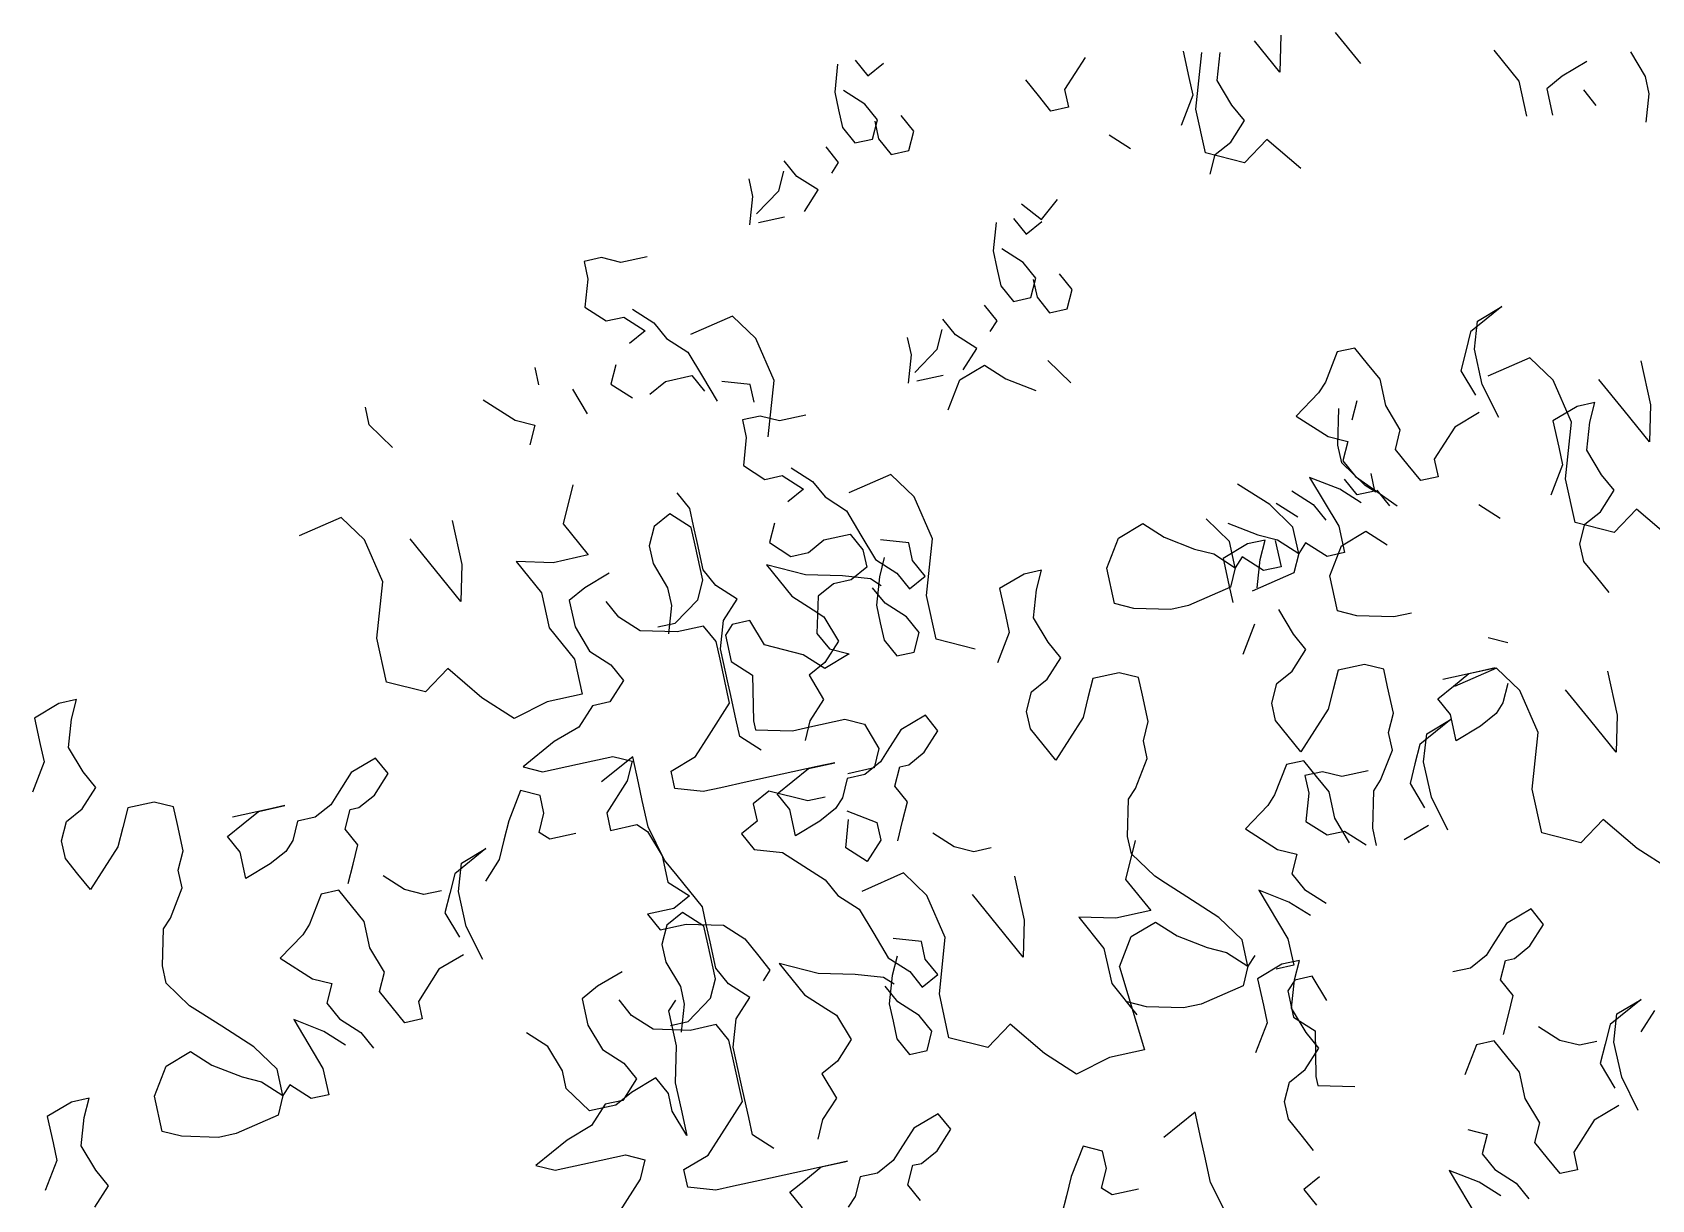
# Model space of a CAD drawing. Header units: inches. Extents: x 6.9 to 49.4, y 11.8 to 36.5.
# Drawn here: x 26.6106 to 26.834, y 13.4385 to 13.5994 of the extents above; entities that cross this region are included whole.
import ezdxf

# ---------------------------------------------------------------- set-up
doc = ezdxf.new("R2010")
doc.units = ezdxf.units.IN
doc.header["$MEASUREMENT"] = 0
doc.layers.add('1', color=1, linetype='Continuous')

msp = doc.modelspace()

# ---------------------------------------------------------------- linework, layer by layer
at = {"layer": '1'}
for p, q in [((26.78265, 13.59396), (26.77916, 13.59827)), ((26.78279, 13.59906), (26.78265, 13.59396)), ((26.79031, 13.59945), (26.7938, 13.59514)), ((26.75581, 13.59598), (26.75297, 13.59156)), ((26.76934, 13.59684), (26.77013, 13.59321)), ((26.77108, 13.58888), (26.77191, 13.59667)), ((26.77403, 13.5928), (26.77444, 13.59669)), ((26.81217, 13.59702), (26.81566, 13.59271)), ((26.83105, 13.59675), (26.83305, 13.59338)), ((26.72166, 13.59508), (26.72125, 13.59119)), ((26.72408, 13.59562), (26.72582, 13.59346)), ((26.72582, 13.59346), (26.72797, 13.5952)), ((26.825, 13.59542), (26.82164, 13.59341)), ((26.74935, 13.59076), (26.74761, 13.59292)), ((26.75297, 13.59156), (26.75351, 13.58914)), ((26.77013, 13.59321), (26.77066, 13.59079)), ((26.77603, 13.58943), (26.77403, 13.5928)), ((26.81566, 13.59271), (26.81672, 13.58788)), ((26.82164, 13.59341), (26.81948, 13.59167)), ((26.81948, 13.59167), (26.82028, 13.58804)), ((26.82633, 13.58937), (26.82459, 13.59152)), ((26.83305, 13.59338), (26.83359, 13.59097)), ((26.72125, 13.59119), (26.72178, 13.58877)), ((26.72541, 13.58957), (26.72245, 13.59145)), ((26.72715, 13.58741), (26.72541, 13.58957)), ((26.75109, 13.58861), (26.74935, 13.59076)), ((26.77066, 13.59079), (26.76904, 13.58663)), ((26.77778, 13.58728), (26.77603, 13.58943)), ((26.83359, 13.59097), (26.83318, 13.58707)), ((26.72178, 13.58877), (26.72231, 13.58635)), ((26.72647, 13.58473), (26.72715, 13.58741)), ((26.72678, 13.5872), (26.72731, 13.58478)), ((26.73215, 13.58584), (26.73041, 13.588)), ((26.75351, 13.58914), (26.75109, 13.58861)), ((26.77241, 13.58283), (26.77108, 13.58888)), ((26.77589, 13.58433), (26.77778, 13.58728)), ((26.72231, 13.58635), (26.72405, 13.5842)), ((26.73147, 13.58316), (26.73215, 13.58584)), ((26.76206, 13.58338), (26.75911, 13.58527)), ((26.72001, 13.58366), (26.72175, 13.58151)), ((26.72405, 13.5842), (26.72647, 13.58473)), ((26.72731, 13.58478), (26.72905, 13.58263)), ((26.72905, 13.58263), (26.73147, 13.58316)), ((26.77778, 13.58148), (26.77241, 13.58283)), ((26.77306, 13.57991), (26.77373, 13.58259)), ((26.77373, 13.58259), (26.77589, 13.58433)), ((26.78088, 13.58469), (26.77778, 13.58148)), ((26.78557, 13.58066), (26.78088, 13.58469)), ((26.71604, 13.5796), (26.71429, 13.58176)), ((26.72175, 13.58151), (26.72081, 13.58003)), ((26.70939, 13.57924), (26.70992, 13.57682)), ((26.71355, 13.57762), (26.71423, 13.58031)), ((26.71899, 13.57772), (26.71604, 13.5796)), ((26.70992, 13.57682), (26.70951, 13.57293)), ((26.71045, 13.57441), (26.71355, 13.57762)), ((26.7171, 13.57476), (26.71899, 13.57772)), ((26.74978, 13.57365), (26.75197, 13.57639)), ((26.71435, 13.57399), (26.71072, 13.5732)), ((26.74594, 13.57377), (26.74768, 13.57162)), ((26.74704, 13.57583), (26.74978, 13.57365)), ((26.74352, 13.57324), (26.74311, 13.56935)), ((26.74768, 13.57162), (26.74983, 13.57336)), ((26.74311, 13.56935), (26.74364, 13.56693)), ((26.74727, 13.56772), (26.74431, 13.56961)), ((26.68909, 13.5684), (26.68667, 13.56787)), ((26.68667, 13.56787), (26.6872, 13.56544)), ((26.69177, 13.56772), (26.68909, 13.5684)), ((26.6954, 13.56852), (26.69177, 13.56772)), ((26.74364, 13.56693), (26.74417, 13.56451)), ((26.74901, 13.56557), (26.74727, 13.56772)), ((26.6872, 13.56544), (26.68679, 13.56155)), ((26.74833, 13.56289), (26.74901, 13.56557)), ((26.74864, 13.56536), (26.74917, 13.56294)), ((26.75401, 13.564), (26.75227, 13.56616)), ((26.74417, 13.56451), (26.74591, 13.56235)), ((26.74591, 13.56235), (26.74833, 13.56289)), ((26.74917, 13.56294), (26.75091, 13.56078)), ((26.75333, 13.56132), (26.75401, 13.564)), ((26.68679, 13.56155), (26.68974, 13.55966)), ((26.69337, 13.56128), (26.69632, 13.55939)), ((26.70714, 13.56033), (26.70136, 13.55779)), ((26.71035, 13.55724), (26.70714, 13.56033)), ((26.74187, 13.56182), (26.74361, 13.55966)), ((26.75091, 13.56078), (26.75333, 13.56132)), ((26.8133, 13.56166), (26.80899, 13.55818)), ((26.80994, 13.55965), (26.8133, 13.56166)), ((26.68974, 13.55966), (26.69216, 13.5602)), ((26.69216, 13.5602), (26.69511, 13.55831)), ((26.69511, 13.55831), (26.69295, 13.55657)), ((26.69632, 13.55939), (26.69806, 13.55724)), ((26.73541, 13.55578), (26.73609, 13.55846)), ((26.7379, 13.55776), (26.73615, 13.55991)), ((26.74361, 13.55966), (26.74267, 13.55819)), ((26.80899, 13.55818), (26.80831, 13.55549)), ((26.80952, 13.55576), (26.80994, 13.55965)), ((26.69806, 13.55724), (26.70101, 13.55535)), ((26.71289, 13.55146), (26.71035, 13.55724)), ((26.73125, 13.5574), (26.73178, 13.55498)), ((26.73231, 13.55256), (26.73541, 13.55578)), ((26.74085, 13.55587), (26.7379, 13.55776)), ((26.73896, 13.55292), (26.74085, 13.55587)), ((26.793, 13.55593), (26.79058, 13.5554)), ((26.79474, 13.55377), (26.793, 13.55593)), ((26.81059, 13.55092), (26.80952, 13.55576)), ((26.69107, 13.55362), (26.69039, 13.55093)), ((26.70101, 13.55535), (26.70302, 13.55199)), ((26.73178, 13.55498), (26.73137, 13.55109)), ((26.73854, 13.55155), (26.74191, 13.55356)), ((26.74191, 13.55356), (26.74486, 13.55167)), ((26.75385, 13.55112), (26.75064, 13.55421)), ((26.79058, 13.5554), (26.78896, 13.55124)), ((26.79649, 13.55162), (26.79474, 13.55377)), ((26.80831, 13.55549), (26.80764, 13.5528)), ((26.81716, 13.55458), (26.81138, 13.55204)), ((26.82037, 13.55148), (26.81716, 13.55458)), ((26.83247, 13.55414), (26.8338, 13.54809)), ((26.68045, 13.55083), (26.67992, 13.55325)), ((26.69576, 13.54958), (26.69791, 13.55132)), ((26.69791, 13.55132), (26.70154, 13.55212)), ((26.70154, 13.55212), (26.70328, 13.54996)), ((26.70302, 13.55199), (26.70502, 13.54862)), ((26.7096, 13.5509), (26.7057, 13.55131)), ((26.71207, 13.54367), (26.71289, 13.55146)), ((26.73621, 13.55215), (26.73258, 13.55135)), ((26.73692, 13.54739), (26.73854, 13.55155)), ((26.74486, 13.55167), (26.74902, 13.55005)), ((26.79728, 13.54799), (26.79649, 13.55162)), ((26.80764, 13.5528), (26.80964, 13.54944)), ((26.82291, 13.5457), (26.82037, 13.55148)), ((26.83017, 13.5473), (26.82669, 13.5516)), ((26.68713, 13.54687), (26.68512, 13.55024)), ((26.69039, 13.55093), (26.69334, 13.54904)), ((26.71013, 13.54848), (26.7096, 13.5509)), ((26.78802, 13.54976), (26.78492, 13.54654)), ((26.78896, 13.55124), (26.78802, 13.54976)), ((26.81286, 13.54635), (26.81059, 13.55092)), ((26.65704, 13.54533), (26.65651, 13.54775)), ((26.67276, 13.54879), (26.67719, 13.54596)), ((26.79067, 13.54251), (26.79081, 13.54761)), ((26.7933, 13.54866), (26.79262, 13.54597)), ((26.79929, 13.54463), (26.79728, 13.54799)), ((26.81017, 13.54702), (26.80681, 13.54502)), ((26.8237, 13.54788), (26.82034, 13.54587)), ((26.82612, 13.54841), (26.8237, 13.54788)), ((26.82544, 13.54572), (26.82612, 13.54841)), ((26.83365, 13.54299), (26.83017, 13.5473)), ((26.8338, 13.54809), (26.83365, 13.54299)), ((26.66026, 13.54223), (26.65704, 13.54533)), ((26.67719, 13.54596), (26.67988, 13.54528)), ((26.67988, 13.54528), (26.6792, 13.54259)), ((26.71095, 13.54655), (26.70853, 13.54602)), ((26.70853, 13.54602), (26.70906, 13.5436)), ((26.71363, 13.54587), (26.71095, 13.54655)), ((26.71726, 13.54667), (26.71363, 13.54587)), ((26.78492, 13.54654), (26.78935, 13.54371)), ((26.79861, 13.54195), (26.79929, 13.54463)), ((26.80681, 13.54502), (26.80398, 13.54059)), ((26.82034, 13.54587), (26.82114, 13.54224)), ((26.82209, 13.53791), (26.82291, 13.5457)), ((26.82503, 13.54183), (26.82544, 13.54572)), ((26.70906, 13.5436), (26.70865, 13.53971)), ((26.78935, 13.54371), (26.79204, 13.54304)), ((26.7912, 13.54009), (26.79067, 13.54251)), ((26.79204, 13.54304), (26.79136, 13.54035)), ((26.79136, 13.54035), (26.7931, 13.5382)), ((26.80035, 13.53979), (26.79861, 13.54195)), ((26.80398, 13.54059), (26.80451, 13.53817)), ((26.82114, 13.54224), (26.82167, 13.53982)), ((26.82704, 13.53846), (26.82503, 13.54183)), ((26.70865, 13.53971), (26.7116, 13.53782)), ((26.7116, 13.53782), (26.71402, 13.53835)), ((26.71402, 13.53835), (26.71697, 13.53647)), ((26.71523, 13.53943), (26.71818, 13.53754)), ((26.729, 13.53849), (26.72322, 13.53595)), ((26.73221, 13.53539), (26.729, 13.53849)), ((26.79094, 13.53646), (26.78678, 13.53808)), ((26.78678, 13.53808), (26.7908, 13.53135)), ((26.79442, 13.53699), (26.7912, 13.54009)), ((26.7931, 13.5382), (26.79884, 13.53416)), ((26.79521, 13.53863), (26.79574, 13.53621)), ((26.8021, 13.53764), (26.80035, 13.53979)), ((26.80451, 13.53817), (26.8021, 13.53764)), ((26.82167, 13.53982), (26.82005, 13.53566)), ((26.82342, 13.53186), (26.82209, 13.53791)), ((26.82878, 13.53631), (26.82704, 13.53846)), ((26.68514, 13.53707), (26.68378, 13.5317)), ((26.70125, 13.53382), (26.69951, 13.53597)), ((26.71697, 13.53647), (26.71481, 13.53472)), ((26.71818, 13.53754), (26.71992, 13.53539)), ((26.78127, 13.53433), (26.77684, 13.53716)), ((26.78433, 13.53624), (26.78728, 13.53435)), ((26.7939, 13.53457), (26.79094, 13.53646)), ((26.79332, 13.53568), (26.79158, 13.53783)), ((26.79574, 13.53621), (26.79332, 13.53568)), ((26.79589, 13.53605), (26.79442, 13.53699)), ((26.79605, 13.53631), (26.79779, 13.53416)), ((26.8269, 13.53336), (26.82878, 13.53631)), ((26.70178, 13.5314), (26.70125, 13.53382)), ((26.71992, 13.53539), (26.72287, 13.5335)), ((26.72287, 13.5335), (26.72488, 13.53014)), ((26.73475, 13.52961), (26.73221, 13.53539)), ((26.78448, 13.53123), (26.78127, 13.53433)), ((26.78513, 13.53261), (26.78217, 13.5345)), ((26.78728, 13.53435), (26.78902, 13.5322)), ((26.81306, 13.53241), (26.81011, 13.5343)), ((26.83189, 13.53372), (26.82879, 13.53051)), ((26.83658, 13.52969), (26.83189, 13.53372)), ((26.65316, 13.53258), (26.64738, 13.53004)), ((26.65637, 13.52948), (26.65316, 13.53258)), ((26.66847, 13.53214), (26.6698, 13.52609)), ((26.68378, 13.5317), (26.68726, 13.5274)), ((26.69634, 13.53131), (26.69566, 13.52863)), ((26.69849, 13.53305), (26.69634, 13.53131)), ((26.70144, 13.53116), (26.69849, 13.53305)), ((26.70231, 13.52898), (26.70178, 13.5314)), ((26.71293, 13.53177), (26.71225, 13.52909)), ((26.7604, 13.52971), (26.76377, 13.53172)), ((26.76377, 13.53172), (26.76672, 13.52983)), ((26.77571, 13.52927), (26.7725, 13.53237)), ((26.77549, 13.53179), (26.77965, 13.53017)), ((26.78528, 13.5276), (26.78448, 13.53123)), ((26.7908, 13.53135), (26.7916, 13.52772)), ((26.82879, 13.53051), (26.82342, 13.53186)), ((26.82406, 13.52894), (26.82474, 13.53162)), ((26.82474, 13.53162), (26.8269, 13.53336)), ((26.65891, 13.5237), (26.65637, 13.52948)), ((26.66617, 13.5253), (26.66269, 13.5296)), ((26.70198, 13.52874), (26.70144, 13.53116)), ((26.70311, 13.52535), (26.70231, 13.52898)), ((26.71225, 13.52909), (26.7152, 13.5272)), ((26.71762, 13.52773), (26.71977, 13.52947)), ((26.71977, 13.52947), (26.7234, 13.53027)), ((26.7234, 13.53027), (26.72514, 13.52812)), ((26.72488, 13.53014), (26.72688, 13.52678)), ((26.73146, 13.52905), (26.72756, 13.52947)), ((26.73199, 13.52663), (26.73146, 13.52905)), ((26.73393, 13.52182), (26.73475, 13.52961)), ((26.75878, 13.52555), (26.7604, 13.52971)), ((26.76672, 13.52983), (26.77088, 13.52821)), ((26.77651, 13.52564), (26.77571, 13.52927)), ((26.78064, 13.52945), (26.77822, 13.52891)), ((26.77965, 13.53017), (26.78233, 13.52949)), ((26.77996, 13.52676), (26.78064, 13.52945)), ((26.78203, 13.52939), (26.78283, 13.52576)), ((26.78233, 13.52949), (26.78528, 13.5276)), ((26.78623, 13.52908), (26.78528, 13.5276)), ((26.78918, 13.52719), (26.78623, 13.52908)), ((26.79118, 13.52867), (26.79454, 13.53068)), ((26.79454, 13.53068), (26.79749, 13.52879)), ((26.68726, 13.5274), (26.68243, 13.52633)), ((26.69566, 13.52863), (26.6962, 13.5262)), ((26.70304, 13.52391), (26.70198, 13.52874)), ((26.7152, 13.5272), (26.71762, 13.52773)), ((26.72514, 13.52812), (26.72567, 13.5257)), ((26.72688, 13.52678), (26.72984, 13.52489)), ((26.72809, 13.52704), (26.72742, 13.52436)), ((26.77088, 13.52821), (26.77356, 13.52753)), ((26.77356, 13.52753), (26.77651, 13.52564)), ((26.77822, 13.52891), (26.77486, 13.52691)), ((26.77486, 13.52691), (26.77565, 13.52328)), ((26.77746, 13.52712), (26.77651, 13.52564)), ((26.78041, 13.52523), (26.77746, 13.52712)), ((26.77955, 13.52286), (26.77996, 13.52676)), ((26.78528, 13.5276), (26.78461, 13.52492)), ((26.7916, 13.52772), (26.78918, 13.52719)), ((26.78955, 13.52451), (26.79118, 13.52867)), ((26.8246, 13.52651), (26.82406, 13.52894)), ((26.66965, 13.52099), (26.66617, 13.5253)), ((26.6698, 13.52609), (26.66965, 13.52099)), ((26.68243, 13.52633), (26.67732, 13.52648)), ((26.67732, 13.52648), (26.68081, 13.52217)), ((26.69015, 13.52487), (26.68679, 13.52287)), ((26.6962, 13.5262), (26.6982, 13.52284)), ((26.70485, 13.5232), (26.70311, 13.52535)), ((26.71184, 13.52601), (26.71358, 13.52385)), ((26.71721, 13.52465), (26.71184, 13.52601)), ((26.72231, 13.52451), (26.71721, 13.52465)), ((26.72621, 13.52409), (26.72231, 13.52451)), ((26.72567, 13.5257), (26.72352, 13.52396)), ((26.72984, 13.52489), (26.73158, 13.52274)), ((26.73158, 13.52274), (26.73373, 13.52448)), ((26.73373, 13.52448), (26.73199, 13.52663)), ((26.74737, 13.52476), (26.744, 13.52275)), ((26.74978, 13.52529), (26.74737, 13.52476)), ((26.74911, 13.5226), (26.74978, 13.52529)), ((26.75985, 13.52071), (26.75878, 13.52555)), ((26.77651, 13.52564), (26.77584, 13.52296)), ((26.78461, 13.52492), (26.77883, 13.52238)), ((26.78283, 13.52576), (26.78041, 13.52523)), ((26.79062, 13.51967), (26.78955, 13.52451)), ((26.82634, 13.52436), (26.8246, 13.52651)), ((26.65809, 13.51591), (26.65891, 13.5237)), ((26.68679, 13.52287), (26.68463, 13.52113)), ((26.6982, 13.52284), (26.69873, 13.52042)), ((26.70236, 13.52122), (26.70304, 13.52391)), ((26.7078, 13.52132), (26.70485, 13.5232)), ((26.71358, 13.52385), (26.71532, 13.5217)), ((26.7211, 13.52342), (26.71895, 13.52169)), ((26.72352, 13.52396), (26.7211, 13.52342)), ((26.72768, 13.52315), (26.72621, 13.52409)), ((26.72821, 13.52073), (26.72647, 13.52288)), ((26.72742, 13.52436), (26.72701, 13.52047)), ((26.744, 13.52275), (26.7448, 13.51912)), ((26.7487, 13.51871), (26.74911, 13.5226)), ((26.77584, 13.52296), (26.77006, 13.52042)), ((26.77565, 13.52328), (26.77619, 13.52086)), ((26.82808, 13.52221), (26.82634, 13.52436)), ((26.68081, 13.52217), (26.68187, 13.51734)), ((26.68463, 13.52113), (26.68543, 13.5175)), ((26.69148, 13.51883), (26.68974, 13.52098)), ((26.69873, 13.52042), (26.69832, 13.51653)), ((26.69926, 13.51801), (26.70236, 13.52122)), ((26.70591, 13.51836), (26.7078, 13.52132)), ((26.71532, 13.5217), (26.71827, 13.51981)), ((26.71895, 13.52169), (26.7188, 13.51658)), ((26.72701, 13.52047), (26.72754, 13.51805)), ((26.73117, 13.51885), (26.72821, 13.52073)), ((26.73526, 13.51577), (26.73393, 13.52182)), ((26.76253, 13.52003), (26.75985, 13.52071)), ((26.76763, 13.51989), (26.76253, 13.52003)), ((26.77006, 13.52042), (26.76763, 13.51989)), ((26.69443, 13.51694), (26.69148, 13.51883)), ((26.69685, 13.51747), (26.69926, 13.51801)), ((26.7055, 13.51447), (26.70591, 13.51836)), ((26.70712, 13.51782), (26.70618, 13.51634)), ((26.70954, 13.51835), (26.70712, 13.51782)), ((26.71155, 13.51498), (26.70954, 13.51835)), ((26.71827, 13.51981), (26.71975, 13.51887)), ((26.71975, 13.51887), (26.72176, 13.51551)), ((26.72754, 13.51805), (26.72807, 13.51563)), ((26.73291, 13.51669), (26.73117, 13.51885)), ((26.7448, 13.51912), (26.74533, 13.51671)), ((26.7507, 13.51535), (26.7487, 13.51871)), ((26.77916, 13.51785), (26.77754, 13.51369)), ((26.78453, 13.51649), (26.78253, 13.51986)), ((26.7933, 13.51899), (26.79062, 13.51967)), ((26.7984, 13.51885), (26.7933, 13.51899)), ((26.80083, 13.51938), (26.7984, 13.51885)), ((26.65942, 13.50986), (26.65809, 13.51591)), ((26.68187, 13.51734), (26.68535, 13.51303)), ((26.68543, 13.5175), (26.68744, 13.51414)), ((26.69953, 13.51679), (26.69443, 13.51694)), ((26.70316, 13.51759), (26.69953, 13.51679)), ((26.7049, 13.51544), (26.70316, 13.51759)), ((26.70618, 13.51634), (26.70698, 13.51271)), ((26.7188, 13.51658), (26.72054, 13.51443)), ((26.72807, 13.51563), (26.72981, 13.51347)), ((26.73223, 13.51401), (26.73291, 13.51669)), ((26.74063, 13.51442), (26.73526, 13.51577)), ((26.74533, 13.51671), (26.74371, 13.51254)), ((26.78627, 13.51434), (26.78453, 13.51649)), ((26.81141, 13.51602), (26.8141, 13.51534)), ((26.68744, 13.51414), (26.69039, 13.51225)), ((26.70543, 13.51302), (26.7049, 13.51544)), ((26.70656, 13.50963), (26.7055, 13.51447)), ((26.71423, 13.51431), (26.71155, 13.51498)), ((26.71692, 13.51363), (26.71423, 13.51431)), ((26.71987, 13.51174), (26.71692, 13.51363)), ((26.72176, 13.51551), (26.71987, 13.51256)), ((26.72323, 13.51375), (26.71987, 13.51174)), ((26.72054, 13.51443), (26.72323, 13.51375)), ((26.72981, 13.51347), (26.73223, 13.51401)), ((26.75244, 13.5132), (26.7507, 13.51535)), ((26.78439, 13.51139), (26.78627, 13.51434)), ((26.66789, 13.51172), (26.66479, 13.50851)), ((26.67258, 13.50769), (26.66789, 13.51172)), ((26.68535, 13.51303), (26.68641, 13.50819)), ((26.69039, 13.51225), (26.69213, 13.51009)), ((26.70676, 13.50697), (26.70543, 13.51302)), ((26.70698, 13.51271), (26.70993, 13.51082)), ((26.71987, 13.51256), (26.71772, 13.51082)), ((26.75056, 13.51025), (26.75244, 13.5132)), ((26.7605, 13.51116), (26.75687, 13.51037)), ((26.76318, 13.51048), (26.7605, 13.51116)), ((26.78223, 13.50965), (26.78439, 13.51139)), ((26.7907, 13.51151), (26.79002, 13.50883)), ((26.79433, 13.51231), (26.7907, 13.51151)), ((26.79701, 13.51163), (26.79433, 13.51231)), ((26.79754, 13.50921), (26.79701, 13.51163)), ((26.80997, 13.5113), (26.80514, 13.51023)), ((26.81256, 13.51179), (26.80678, 13.50925)), ((26.80876, 13.51103), (26.81239, 13.51183)), ((26.81239, 13.51183), (26.80997, 13.5113)), ((26.81577, 13.50869), (26.81256, 13.51179)), ((26.82787, 13.51135), (26.8292, 13.50531)), ((26.66479, 13.50851), (26.65942, 13.50986)), ((26.69213, 13.51009), (26.69024, 13.50714)), ((26.70683, 13.50842), (26.70656, 13.50963)), ((26.70993, 13.51082), (26.71005, 13.50451)), ((26.71772, 13.51082), (26.71972, 13.50745)), ((26.7484, 13.5085), (26.75056, 13.51025)), ((26.75687, 13.51037), (26.75619, 13.50768)), ((26.76371, 13.50807), (26.76318, 13.51048)), ((26.78156, 13.50697), (26.78223, 13.50965)), ((26.79834, 13.50558), (26.79754, 13.50921)), ((26.80446, 13.50755), (26.80661, 13.50929)), ((26.80661, 13.50929), (26.80876, 13.51103)), ((26.81413, 13.50968), (26.81345, 13.50699)), ((26.61422, 13.50691), (26.61086, 13.50491)), ((26.61664, 13.50745), (26.61422, 13.50691)), ((26.61596, 13.50476), (26.61664, 13.50745)), ((26.67701, 13.50485), (26.67258, 13.50769)), ((26.68158, 13.50713), (26.67701, 13.50485)), ((26.68641, 13.50819), (26.68158, 13.50713)), ((26.68782, 13.50661), (26.68594, 13.50366)), ((26.69024, 13.50714), (26.68782, 13.50661)), ((26.70393, 13.50255), (26.70676, 13.50697)), ((26.70763, 13.50479), (26.70683, 13.50842)), ((26.71972, 13.50745), (26.71783, 13.5045)), ((26.74773, 13.50582), (26.7484, 13.5085)), ((26.75619, 13.50768), (26.75552, 13.50499)), ((26.76451, 13.50444), (26.76371, 13.50807)), ((26.78209, 13.50455), (26.78156, 13.50697)), ((26.79002, 13.50883), (26.78935, 13.50614)), ((26.8062, 13.50539), (26.80446, 13.50755)), ((26.81345, 13.50699), (26.81251, 13.50552)), ((26.81831, 13.50291), (26.81577, 13.50869)), ((26.82557, 13.50451), (26.82209, 13.50881)), ((26.61086, 13.50491), (26.61165, 13.50128)), ((26.61555, 13.50086), (26.61596, 13.50476)), ((26.70816, 13.50238), (26.70763, 13.50479)), ((26.71005, 13.50451), (26.71031, 13.5033)), ((26.71783, 13.5045), (26.71716, 13.50182)), ((26.71784, 13.50369), (26.72267, 13.50475)), ((26.72267, 13.50475), (26.72536, 13.50407)), ((26.73376, 13.5053), (26.7304, 13.50329)), ((26.7355, 13.50315), (26.73376, 13.5053)), ((26.74826, 13.5034), (26.74773, 13.50582)), ((26.75552, 13.50499), (26.75363, 13.50204)), ((26.76384, 13.50175), (26.76451, 13.50444)), ((26.78383, 13.50239), (26.78209, 13.50455)), ((26.78935, 13.50614), (26.78746, 13.50319)), ((26.79767, 13.5029), (26.79834, 13.50558)), ((26.80629, 13.50475), (26.80198, 13.50126)), ((26.80293, 13.50274), (26.80629, 13.50475)), ((26.807, 13.50177), (26.8062, 13.50539)), ((26.81251, 13.50552), (26.81036, 13.50377)), ((26.82905, 13.5002), (26.82557, 13.50451)), ((26.8292, 13.50531), (26.82905, 13.5002)), ((26.68594, 13.50366), (26.68257, 13.50165)), ((26.70205, 13.4996), (26.70393, 13.50255)), ((26.71111, 13.50049), (26.70816, 13.50238)), ((26.71031, 13.5033), (26.71542, 13.50315)), ((26.71542, 13.50315), (26.71784, 13.50369)), ((26.72536, 13.50407), (26.72736, 13.50071)), ((26.7304, 13.50329), (26.72851, 13.50034)), ((26.73361, 13.5002), (26.7355, 13.50315)), ((26.75, 13.50125), (26.74826, 13.5034)), ((26.78557, 13.50024), (26.78383, 13.50239)), ((26.78746, 13.50319), (26.78557, 13.50024)), ((26.7982, 13.50048), (26.79767, 13.5029)), ((26.80251, 13.49885), (26.80293, 13.50274)), ((26.81036, 13.50377), (26.807, 13.50177)), ((26.81749, 13.49512), (26.81831, 13.50291)), ((26.61165, 13.50128), (26.61219, 13.49886)), ((26.61755, 13.4975), (26.61555, 13.50086)), ((26.68257, 13.50165), (26.67827, 13.49817)), ((26.72736, 13.50071), (26.72669, 13.49802)), ((26.72851, 13.50034), (26.72757, 13.49887)), ((26.73146, 13.49846), (26.73361, 13.5002)), ((26.75174, 13.49909), (26.75, 13.50125)), ((26.75363, 13.50204), (26.75174, 13.49909)), ((26.76437, 13.49933), (26.76384, 13.50175)), ((26.79657, 13.49632), (26.7982, 13.50048)), ((26.80198, 13.50126), (26.8013, 13.49858)), ((26.61219, 13.49886), (26.61056, 13.4947)), ((26.65792, 13.49939), (26.65456, 13.49738)), ((26.65966, 13.49724), (26.65792, 13.49939)), ((26.67827, 13.49817), (26.68095, 13.49749)), ((26.68095, 13.49749), (26.68579, 13.49856)), ((26.68579, 13.49856), (26.69063, 13.49962)), ((26.69338, 13.49958), (26.68907, 13.4961)), ((26.69063, 13.49962), (26.69331, 13.49894)), ((26.69331, 13.49894), (26.69264, 13.49626)), ((26.69418, 13.49595), (26.69338, 13.49958)), ((26.69868, 13.49759), (26.70205, 13.4996)), ((26.71883, 13.49821), (26.714, 13.49715)), ((26.71547, 13.49621), (26.71762, 13.49795)), ((26.71762, 13.49795), (26.72125, 13.49875)), ((26.72125, 13.49875), (26.71883, 13.49821)), ((26.72669, 13.49802), (26.72306, 13.49723)), ((26.72757, 13.49887), (26.72541, 13.49713)), ((26.72957, 13.4955), (26.73025, 13.49819)), ((26.73025, 13.49819), (26.73146, 13.49846)), ((26.76275, 13.49517), (26.76437, 13.49933)), ((26.78357, 13.49849), (26.78195, 13.49433)), ((26.78599, 13.49902), (26.78357, 13.49849)), ((26.78773, 13.49686), (26.78599, 13.49902)), ((26.8013, 13.49858), (26.80063, 13.49589)), ((26.80358, 13.49401), (26.80251, 13.49885)), ((26.6193, 13.49535), (26.61755, 13.4975)), ((26.65456, 13.49738), (26.65267, 13.49443)), ((26.65777, 13.49428), (26.65966, 13.49724)), ((26.69264, 13.49626), (26.68981, 13.49183)), ((26.69471, 13.49353), (26.69418, 13.49595)), ((26.69922, 13.49517), (26.69868, 13.49759)), ((26.70916, 13.49609), (26.70553, 13.49529)), ((26.714, 13.49715), (26.70916, 13.49609)), ((26.71332, 13.49447), (26.71547, 13.49621)), ((26.72299, 13.49659), (26.72231, 13.49391)), ((26.72541, 13.49713), (26.72299, 13.49659)), ((26.73131, 13.49335), (26.72957, 13.4955)), ((26.78854, 13.49751), (26.78613, 13.49698)), ((26.78613, 13.49698), (26.78666, 13.49456)), ((26.78947, 13.49471), (26.78773, 13.49686)), ((26.79123, 13.49683), (26.78854, 13.49751)), ((26.79486, 13.49763), (26.79123, 13.49683)), ((26.79563, 13.49485), (26.79657, 13.49632)), ((26.80063, 13.49589), (26.80263, 13.49253)), ((26.61741, 13.4924), (26.6193, 13.49535)), ((26.62735, 13.49332), (26.62372, 13.49252)), ((26.63003, 13.49264), (26.62735, 13.49332)), ((26.65267, 13.49443), (26.65173, 13.49295)), ((26.65562, 13.49255), (26.65777, 13.49428)), ((26.67792, 13.49491), (26.6763, 13.49075)), ((26.68061, 13.49424), (26.67792, 13.49491)), ((26.68114, 13.49181), (26.68061, 13.49424)), ((26.69551, 13.4899), (26.69471, 13.49353)), ((26.70311, 13.49476), (26.69922, 13.49517)), ((26.70553, 13.49529), (26.70311, 13.49476)), ((26.71218, 13.49483), (26.71002, 13.49309)), ((26.71754, 13.49348), (26.71218, 13.49483)), ((26.71506, 13.49231), (26.71332, 13.49447)), ((26.71996, 13.49401), (26.71754, 13.49348)), ((26.72231, 13.49391), (26.72137, 13.49243)), ((26.73063, 13.49067), (26.73131, 13.49335)), ((26.76166, 13.48859), (26.7618, 13.4937)), ((26.7618, 13.4937), (26.76275, 13.49517)), ((26.78195, 13.49433), (26.78101, 13.49285)), ((26.78666, 13.49456), (26.78625, 13.49066)), ((26.79027, 13.49108), (26.78947, 13.49471)), ((26.79549, 13.48974), (26.79563, 13.49485)), ((26.80585, 13.48943), (26.80358, 13.49401)), ((26.81882, 13.48907), (26.81749, 13.49512)), ((26.61525, 13.49066), (26.61741, 13.4924)), ((26.62372, 13.49252), (26.62304, 13.48983)), ((26.63057, 13.49022), (26.63003, 13.49264)), ((26.64299, 13.4923), (26.63816, 13.49124)), ((26.63963, 13.4903), (26.64178, 13.49204)), ((26.64178, 13.49204), (26.64541, 13.49284)), ((26.64541, 13.49284), (26.64299, 13.4923)), ((26.64957, 13.49122), (26.64715, 13.49068)), ((26.65173, 13.49295), (26.64957, 13.49122)), ((26.65373, 13.48959), (26.65441, 13.49228)), ((26.65441, 13.49228), (26.65562, 13.49255)), ((26.68046, 13.48913), (26.68114, 13.49181)), ((26.68981, 13.49183), (26.69034, 13.48941)), ((26.71002, 13.49309), (26.71055, 13.49067)), ((26.71586, 13.48868), (26.71506, 13.49231)), ((26.72137, 13.49243), (26.71922, 13.49069)), ((26.72291, 13.49212), (26.72707, 13.4905)), ((26.78101, 13.49285), (26.77791, 13.48963)), ((26.79228, 13.48772), (26.79027, 13.49108)), ((26.61458, 13.48797), (26.61525, 13.49066)), ((26.62304, 13.48983), (26.62237, 13.48715)), ((26.63136, 13.48659), (26.63057, 13.49022)), ((26.63748, 13.48856), (26.63963, 13.4903)), ((26.64715, 13.49068), (26.64648, 13.488)), ((26.65548, 13.48744), (26.65373, 13.48959)), ((26.6763, 13.49075), (26.67562, 13.48807)), ((26.68194, 13.48819), (26.68046, 13.48913)), ((26.68556, 13.48898), (26.68194, 13.48819)), ((26.69034, 13.48941), (26.69397, 13.49021)), ((26.69397, 13.49021), (26.69544, 13.48927)), ((26.69544, 13.48927), (26.69745, 13.48591)), ((26.69778, 13.48533), (26.69551, 13.4899)), ((26.71055, 13.49067), (26.7084, 13.48893)), ((26.7084, 13.48893), (26.71014, 13.48678)), ((26.71922, 13.49069), (26.71586, 13.48868)), ((26.72277, 13.48702), (26.72318, 13.49091)), ((26.72707, 13.4905), (26.72761, 13.48808)), ((26.72996, 13.48798), (26.73063, 13.49067)), ((26.73775, 13.48716), (26.7348, 13.48904)), ((26.77791, 13.48963), (26.78234, 13.4868)), ((26.78625, 13.49066), (26.78919, 13.48878)), ((26.78919, 13.48878), (26.79161, 13.48931)), ((26.79161, 13.48931), (26.79457, 13.48742)), ((26.79602, 13.48732), (26.79549, 13.48974)), ((26.80316, 13.49011), (26.7998, 13.4881)), ((26.82419, 13.48772), (26.81882, 13.48907)), ((26.82729, 13.49093), (26.82419, 13.48772)), ((26.83198, 13.4869), (26.82729, 13.49093)), ((26.61511, 13.48555), (26.61458, 13.48797)), ((26.62237, 13.48715), (26.62048, 13.4842)), ((26.63069, 13.48391), (26.63136, 13.48659)), ((26.63922, 13.4864), (26.63748, 13.48856)), ((26.64553, 13.48652), (26.64338, 13.48478)), ((26.64648, 13.488), (26.64553, 13.48652)), ((26.6548, 13.48476), (26.65548, 13.48744)), ((26.67314, 13.4869), (26.66883, 13.48342)), ((26.66978, 13.48489), (26.67314, 13.4869)), ((26.67562, 13.48807), (26.67495, 13.48538)), ((26.71014, 13.48678), (26.71404, 13.48637)), ((26.72572, 13.48513), (26.72277, 13.48702)), ((26.72761, 13.48808), (26.72572, 13.48513)), ((26.74043, 13.48648), (26.73775, 13.48716)), ((26.74285, 13.48701), (26.74043, 13.48648)), ((26.76273, 13.48803), (26.76138, 13.48266)), ((26.76219, 13.48618), (26.76166, 13.48859)), ((26.78234, 13.4868), (26.78502, 13.48612)), ((26.83641, 13.48407), (26.83198, 13.4869)), ((26.61685, 13.4834), (26.61511, 13.48555)), ((26.64002, 13.48277), (26.63922, 13.4864)), ((26.64338, 13.48478), (26.64002, 13.48277)), ((26.65412, 13.48207), (26.6548, 13.48476)), ((26.66936, 13.481), (26.66978, 13.48489)), ((26.67495, 13.48538), (26.67306, 13.48243)), ((26.69745, 13.48591), (26.69825, 13.48228)), ((26.69952, 13.48318), (26.69778, 13.48533)), ((26.71404, 13.48637), (26.71699, 13.48448)), ((26.71699, 13.48448), (26.71994, 13.48259)), ((26.7654, 13.48308), (26.76219, 13.48618)), ((26.78502, 13.48612), (26.78434, 13.48344)), ((26.61859, 13.48125), (26.61685, 13.4834)), ((26.62048, 13.4842), (26.61859, 13.48125)), ((26.63122, 13.48149), (26.63069, 13.48391)), ((26.66191, 13.48125), (26.65896, 13.48313)), ((26.66883, 13.48342), (26.66815, 13.48073)), ((26.69825, 13.48228), (26.7012, 13.48039)), ((26.70127, 13.48102), (26.69952, 13.48318)), ((26.71994, 13.48259), (26.72168, 13.48044)), ((26.73076, 13.48354), (26.72498, 13.481)), ((26.73397, 13.48044), (26.73076, 13.48354)), ((26.74607, 13.4831), (26.7474, 13.47705)), ((26.76138, 13.48266), (26.76486, 13.47836)), ((26.76688, 13.48213), (26.7654, 13.48308)), ((26.76983, 13.48025), (26.76688, 13.48213)), ((26.78434, 13.48344), (26.78609, 13.48128)), ((26.6296, 13.47733), (26.63122, 13.48149)), ((26.65042, 13.48064), (26.6488, 13.47648)), ((26.65285, 13.48117), (26.65042, 13.48064)), ((26.65458, 13.47902), (26.65285, 13.48117)), ((26.66459, 13.48057), (26.66191, 13.48125)), ((26.66701, 13.4811), (26.66459, 13.48057)), ((26.66815, 13.48073), (26.66748, 13.47805)), ((26.67043, 13.47616), (26.66936, 13.481)), ((26.7012, 13.48039), (26.69904, 13.47865)), ((26.703, 13.47887), (26.70127, 13.48102)), ((26.72168, 13.48044), (26.72463, 13.47855)), ((26.73651, 13.47466), (26.73397, 13.48044)), ((26.74377, 13.47626), (26.74028, 13.48056)), ((26.77426, 13.47742), (26.76983, 13.48025)), ((26.78393, 13.47954), (26.77977, 13.48116)), ((26.77977, 13.48116), (26.78379, 13.47444)), ((26.78609, 13.48128), (26.78904, 13.4794)), ((26.65633, 13.47686), (26.65458, 13.47902)), ((26.66748, 13.47805), (26.66948, 13.47468)), ((26.69904, 13.47865), (26.69542, 13.47785)), ((26.69542, 13.47785), (26.69716, 13.4757)), ((26.70025, 13.4781), (26.6981, 13.47636)), ((26.7032, 13.47621), (26.70025, 13.4781)), ((26.70354, 13.47645), (26.703, 13.47887)), ((26.72463, 13.47855), (26.72664, 13.47519)), ((26.76486, 13.47836), (26.76002, 13.47729)), ((26.78689, 13.47766), (26.78393, 13.47954)), ((26.81732, 13.4786), (26.81396, 13.47659)), ((26.81906, 13.47645), (26.81732, 13.4786)), ((26.62851, 13.47075), (26.62866, 13.47585)), ((26.62866, 13.47585), (26.6296, 13.47733)), ((26.6488, 13.47648), (26.64786, 13.475)), ((26.65712, 13.47324), (26.65633, 13.47686)), ((26.6727, 13.47159), (26.67043, 13.47616)), ((26.69716, 13.4757), (26.70078, 13.4765)), ((26.6981, 13.47636), (26.69742, 13.47367)), ((26.70078, 13.4765), (26.70589, 13.47635)), ((26.70374, 13.47379), (26.7032, 13.47621)), ((26.70407, 13.47403), (26.70354, 13.47645)), ((26.70589, 13.47635), (26.70884, 13.47446)), ((26.74725, 13.47195), (26.74377, 13.47626)), ((26.7474, 13.47705), (26.74725, 13.47195)), ((26.75492, 13.47744), (26.7584, 13.47313)), ((26.76002, 13.47729), (26.75492, 13.47744)), ((26.76216, 13.47476), (26.76553, 13.47676)), ((26.76553, 13.47676), (26.76848, 13.47488)), ((26.77747, 13.47432), (26.77426, 13.47742)), ((26.81396, 13.47659), (26.81207, 13.47364)), ((26.81717, 13.47349), (26.81906, 13.47645)), ((26.64786, 13.475), (26.64476, 13.47179)), ((26.65913, 13.46987), (26.65712, 13.47324)), ((26.69742, 13.47367), (26.69796, 13.47125)), ((26.7048, 13.46895), (26.70374, 13.47379)), ((26.70487, 13.4704), (26.70407, 13.47403)), ((26.70884, 13.47446), (26.71058, 13.47231)), ((26.72664, 13.47519), (26.72864, 13.47183)), ((26.73322, 13.4741), (26.72932, 13.47451)), ((26.73375, 13.47168), (26.73322, 13.4741)), ((26.73569, 13.46687), (26.73651, 13.47466)), ((26.7584, 13.47313), (26.75947, 13.4683)), ((26.76054, 13.4706), (26.76216, 13.47476)), ((26.76848, 13.47488), (26.77264, 13.47326)), ((26.77264, 13.47326), (26.77532, 13.47258)), ((26.77827, 13.47069), (26.77747, 13.47432)), ((26.78379, 13.47444), (26.78459, 13.47081)), ((26.81207, 13.47364), (26.81113, 13.47217)), ((26.81502, 13.47176), (26.81717, 13.47349)), ((26.64476, 13.47179), (26.64919, 13.46896)), ((26.67002, 13.47227), (26.66665, 13.47026)), ((26.69796, 13.47125), (26.69996, 13.46789)), ((26.71058, 13.47231), (26.71232, 13.47016)), ((26.71897, 13.4697), (26.7136, 13.47106)), ((26.7136, 13.47106), (26.71534, 13.4689)), ((26.72864, 13.47183), (26.7316, 13.46994)), ((26.72985, 13.47209), (26.72917, 13.46941)), ((26.73549, 13.46953), (26.73375, 13.47168)), ((26.77532, 13.47258), (26.77827, 13.47069)), ((26.77922, 13.47217), (26.77827, 13.47069)), ((26.78295, 13.47096), (26.77959, 13.46895)), ((26.78537, 13.47149), (26.78295, 13.47096)), ((26.78469, 13.4688), (26.78537, 13.47149)), ((26.81113, 13.47217), (26.80897, 13.47043)), ((26.81313, 13.4688), (26.81381, 13.47149)), ((26.81381, 13.47149), (26.81502, 13.47176)), ((26.62904, 13.46833), (26.62851, 13.47075)), ((26.64919, 13.46896), (26.65188, 13.46828)), ((26.65845, 13.46719), (26.65913, 13.46987)), ((26.66665, 13.47026), (26.66382, 13.46583)), ((26.69191, 13.46992), (26.68855, 13.46792)), ((26.70412, 13.46627), (26.7048, 13.46895)), ((26.70661, 13.46825), (26.70487, 13.4704)), ((26.71232, 13.47016), (26.71138, 13.46868)), ((26.71534, 13.4689), (26.71708, 13.46675)), ((26.72407, 13.46956), (26.71897, 13.4697)), ((26.72797, 13.46914), (26.72407, 13.46956)), ((26.72944, 13.4682), (26.72797, 13.46914)), ((26.72917, 13.46941), (26.72876, 13.46551)), ((26.7316, 13.46994), (26.73333, 13.46779)), ((26.73333, 13.46779), (26.73549, 13.46953)), ((26.76054, 13.4706), (26.76401, 13.45915)), ((26.77827, 13.47069), (26.7776, 13.468)), ((26.77959, 13.46895), (26.78039, 13.46532)), ((26.78459, 13.47081), (26.78217, 13.47028)), ((26.78472, 13.46877), (26.78377, 13.4673)), ((26.78428, 13.46491), (26.78469, 13.4688)), ((26.78714, 13.46931), (26.78472, 13.46877)), ((26.78915, 13.46594), (26.78714, 13.46931)), ((26.80897, 13.47043), (26.80655, 13.46989)), ((26.81488, 13.46665), (26.81313, 13.4688)), ((26.63226, 13.46523), (26.62904, 13.46833)), ((26.65188, 13.46828), (26.6512, 13.46559)), ((26.66019, 13.46503), (26.65845, 13.46719)), ((26.68855, 13.46792), (26.68639, 13.46617)), ((26.69996, 13.46789), (26.70049, 13.46547)), ((26.70956, 13.46636), (26.70661, 13.46825)), ((26.71708, 13.46675), (26.72003, 13.46486)), ((26.72997, 13.46578), (26.72823, 13.46793)), ((26.73702, 13.46082), (26.73569, 13.46687)), ((26.75947, 13.4683), (26.76295, 13.46399)), ((26.7776, 13.468), (26.77181, 13.46547)), ((26.78377, 13.4673), (26.78457, 13.46367)), ((26.8142, 13.46397), (26.81488, 13.46665)), ((26.63373, 13.46429), (26.63226, 13.46523)), ((26.63668, 13.4624), (26.63373, 13.46429)), ((26.6512, 13.46559), (26.65294, 13.46344)), ((26.66194, 13.46288), (26.66019, 13.46503)), ((26.66382, 13.46583), (26.66435, 13.46341)), ((26.68639, 13.46617), (26.68719, 13.46255)), ((26.69323, 13.46388), (26.6915, 13.46603)), ((26.69929, 13.46602), (26.69834, 13.46455)), ((26.69834, 13.46455), (26.6994, 13.45971)), ((26.70049, 13.46547), (26.70008, 13.46158)), ((26.70102, 13.46305), (26.70412, 13.46627)), ((26.70767, 13.46341), (26.70956, 13.46636)), ((26.72003, 13.46486), (26.72151, 13.46392)), ((26.72876, 13.46551), (26.7293, 13.4631)), ((26.73292, 13.46389), (26.72997, 13.46578)), ((26.76429, 13.46508), (26.7616, 13.46576)), ((26.76939, 13.46494), (26.76429, 13.46508)), ((26.77181, 13.46547), (26.76939, 13.46494)), ((26.78039, 13.46532), (26.78092, 13.4629)), ((26.78629, 13.46154), (26.78428, 13.46491)), ((26.83254, 13.46611), (26.82823, 13.46263)), ((26.82918, 13.4641), (26.83254, 13.46611)), ((26.83435, 13.46459), (26.83246, 13.46164)), ((26.64111, 13.45957), (26.63668, 13.4624)), ((26.65078, 13.4617), (26.64662, 13.46332)), ((26.64662, 13.46332), (26.65064, 13.45659)), ((26.65294, 13.46344), (26.65589, 13.46155)), ((26.66435, 13.46341), (26.66194, 13.46288)), ((26.68719, 13.46255), (26.6892, 13.45918)), ((26.69619, 13.46199), (26.69323, 13.46388)), ((26.70129, 13.46184), (26.69619, 13.46199)), ((26.69861, 13.46252), (26.70102, 13.46305)), ((26.70492, 13.46264), (26.70129, 13.46184)), ((26.70666, 13.46049), (26.70492, 13.46264)), ((26.70726, 13.45952), (26.70767, 13.46341)), ((26.72151, 13.46392), (26.72352, 13.46056)), ((26.7293, 13.4631), (26.72983, 13.46067)), ((26.73466, 13.46174), (26.73292, 13.46389)), ((26.74548, 13.46268), (26.74239, 13.45947)), ((26.75018, 13.45864), (26.74548, 13.46268)), ((26.78092, 13.4629), (26.7793, 13.45874)), ((26.78457, 13.46367), (26.78752, 13.46178)), ((26.81352, 13.46128), (26.8142, 13.46397)), ((26.82131, 13.46046), (26.81836, 13.46234)), ((26.82823, 13.46263), (26.82755, 13.45994)), ((26.82876, 13.46021), (26.82918, 13.4641)), ((26.65374, 13.45981), (26.65078, 13.4617)), ((26.65589, 13.46155), (26.65763, 13.4594)), ((26.68167, 13.45961), (26.67873, 13.4615)), ((26.6994, 13.45971), (26.69926, 13.4546)), ((26.70719, 13.45807), (26.70666, 13.46049)), ((26.72352, 13.46056), (26.72163, 13.45761)), ((26.72983, 13.46067), (26.73157, 13.45852)), ((26.73399, 13.45905), (26.73466, 13.46174)), ((26.74239, 13.45947), (26.73702, 13.46082)), ((26.78803, 13.45939), (26.78629, 13.46154)), ((26.78752, 13.46178), (26.78764, 13.45547)), ((26.80982, 13.45985), (26.8082, 13.45569)), ((26.81225, 13.46038), (26.80982, 13.45985)), ((26.81398, 13.45823), (26.81225, 13.46038)), ((26.82399, 13.45978), (26.82131, 13.46046)), ((26.82641, 13.46031), (26.82399, 13.45978)), ((26.82755, 13.45994), (26.82688, 13.45726)), ((26.82983, 13.45537), (26.82876, 13.46021)), ((26.62902, 13.45691), (26.63238, 13.45892)), ((26.63238, 13.45892), (26.63533, 13.45703)), ((26.64432, 13.45647), (26.64111, 13.45957)), ((26.68368, 13.45625), (26.68167, 13.45961)), ((26.6892, 13.45918), (26.69215, 13.4573)), ((26.70852, 13.45202), (26.70719, 13.45807)), ((26.70832, 13.45468), (26.70726, 13.45952)), ((26.72163, 13.45761), (26.71947, 13.45586)), ((26.73157, 13.45852), (26.73399, 13.45905)), ((26.7546, 13.45581), (26.75018, 13.45864)), ((26.75917, 13.45808), (26.7546, 13.45581)), ((26.76401, 13.45915), (26.75917, 13.45808)), ((26.78615, 13.45644), (26.78803, 13.45939)), ((26.81573, 13.45607), (26.81398, 13.45823)), ((26.62739, 13.45275), (26.62902, 13.45691)), ((26.63533, 13.45703), (26.63949, 13.45541)), ((26.63949, 13.45541), (26.64217, 13.45473)), ((26.64512, 13.45285), (26.64432, 13.45647)), ((26.65064, 13.45659), (26.65144, 13.45296)), ((26.68421, 13.45383), (26.68368, 13.45625)), ((26.69215, 13.4573), (26.69389, 13.45514)), ((26.69657, 13.45528), (26.69321, 13.45327)), ((26.69832, 13.45313), (26.69657, 13.45528)), ((26.71947, 13.45586), (26.72148, 13.4525)), ((26.78399, 13.4547), (26.78615, 13.45644)), ((26.78764, 13.45547), (26.78791, 13.45426)), ((26.81652, 13.45245), (26.81573, 13.45607)), ((26.82688, 13.45726), (26.82888, 13.45389)), ((26.8321, 13.4508), (26.82983, 13.45537)), ((26.64217, 13.45473), (26.64512, 13.45285)), ((26.64607, 13.45432), (26.64512, 13.45285)), ((26.64902, 13.45243), (26.64607, 13.45432)), ((26.68743, 13.45074), (26.68421, 13.45383)), ((26.69321, 13.45327), (26.69106, 13.45153)), ((26.69389, 13.45514), (26.692, 13.45219)), ((26.69885, 13.45071), (26.69832, 13.45313)), ((26.69926, 13.4546), (26.70006, 13.45097)), ((26.70859, 13.45347), (26.70832, 13.45468)), ((26.70939, 13.44984), (26.70859, 13.45347)), ((26.78332, 13.45202), (26.78399, 13.4547)), ((26.78791, 13.45426), (26.79301, 13.45411)), ((26.61598, 13.45196), (26.61261, 13.44995)), ((26.61839, 13.45249), (26.61598, 13.45196)), ((26.61772, 13.44981), (26.61839, 13.45249)), ((26.62846, 13.44791), (26.62739, 13.45275)), ((26.64512, 13.45285), (26.64445, 13.45016)), ((26.65144, 13.45296), (26.64902, 13.45243)), ((26.69106, 13.45153), (26.68743, 13.45074)), ((26.68958, 13.45166), (26.6877, 13.44871)), ((26.692, 13.45219), (26.68958, 13.45166)), ((26.70006, 13.45097), (26.70085, 13.44734)), ((26.70569, 13.44759), (26.70852, 13.45202)), ((26.72148, 13.4525), (26.71959, 13.44955)), ((26.78385, 13.44959), (26.78332, 13.45202)), ((26.81853, 13.44908), (26.81652, 13.45245)), ((26.82942, 13.45148), (26.82605, 13.44947)), ((26.61261, 13.44995), (26.61341, 13.44633)), ((26.61731, 13.44591), (26.61772, 13.44981)), ((26.64445, 13.45016), (26.63867, 13.44762)), ((26.6877, 13.44871), (26.68433, 13.4467)), ((26.70085, 13.44734), (26.69885, 13.45071)), ((26.70992, 13.44742), (26.70939, 13.44984)), ((26.71959, 13.44955), (26.71892, 13.44686)), ((26.73552, 13.45035), (26.73216, 13.44834)), ((26.73726, 13.4482), (26.73552, 13.45035)), ((26.77098, 13.45054), (26.76667, 13.44706)), ((26.77178, 13.44691), (26.77098, 13.45054)), ((26.78559, 13.44744), (26.78385, 13.44959)), ((26.81785, 13.4464), (26.81853, 13.44908)), ((26.82605, 13.44947), (26.82322, 13.44504)), ((26.61341, 13.44633), (26.61394, 13.44391)), ((26.63114, 13.44723), (26.62846, 13.44791)), ((26.63625, 13.44709), (26.63114, 13.44723)), ((26.63867, 13.44762), (26.63625, 13.44709)), ((26.68433, 13.4467), (26.68003, 13.44322)), ((26.70381, 13.44465), (26.70569, 13.44759)), ((26.71287, 13.44553), (26.70992, 13.44742)), ((26.73216, 13.44834), (26.73027, 13.44539)), ((26.73537, 13.44524), (26.73726, 13.4482)), ((26.77231, 13.44449), (26.77178, 13.44691)), ((26.78733, 13.44529), (26.78559, 13.44744)), ((26.80859, 13.44817), (26.81128, 13.44749)), ((26.81128, 13.44749), (26.8106, 13.4448)), ((26.81959, 13.44424), (26.81785, 13.4464)), ((26.61931, 13.44255), (26.61731, 13.44591)), ((26.68755, 13.44361), (26.69239, 13.44467)), ((26.69239, 13.44467), (26.69507, 13.44399)), ((26.70044, 13.44264), (26.70381, 13.44465)), ((26.73027, 13.44539), (26.72932, 13.44391)), ((26.73322, 13.4435), (26.73537, 13.44524)), ((26.75552, 13.44587), (26.7539, 13.44171)), ((26.75821, 13.44519), (26.75552, 13.44587)), ((26.75874, 13.44277), (26.75821, 13.44519)), ((26.77311, 13.44086), (26.77231, 13.44449)), ((26.8106, 13.4448), (26.81234, 13.44265)), ((26.82134, 13.44209), (26.81959, 13.44424)), ((26.82322, 13.44504), (26.82375, 13.44262)), ((26.61394, 13.44391), (26.61232, 13.43975)), ((26.62105, 13.4404), (26.61931, 13.44255)), ((26.68003, 13.44322), (26.68271, 13.44254)), ((26.68271, 13.44254), (26.68755, 13.44361)), ((26.69507, 13.44399), (26.6944, 13.44131)), ((26.70097, 13.44022), (26.70044, 13.44264)), ((26.71575, 13.4422), (26.71092, 13.44114)), ((26.72059, 13.44326), (26.71575, 13.4422)), ((26.71723, 13.44125), (26.71938, 13.443)), ((26.71938, 13.443), (26.72301, 13.44379)), ((26.72301, 13.44379), (26.72059, 13.44326)), ((26.72717, 13.44217), (26.72475, 13.44164)), ((26.72932, 13.44391), (26.72717, 13.44217)), ((26.73133, 13.44055), (26.73201, 13.44324)), ((26.73201, 13.44324), (26.73322, 13.4435)), ((26.75806, 13.44009), (26.75874, 13.44277)), ((26.81018, 13.44091), (26.80602, 13.44253)), ((26.80602, 13.44253), (26.81004, 13.4358)), ((26.81234, 13.44265), (26.81529, 13.44076)), ((26.82375, 13.44262), (26.82134, 13.44209)), ((26.61917, 13.43745), (26.62105, 13.4404)), ((26.6944, 13.44131), (26.69157, 13.43688)), ((26.70487, 13.43981), (26.70097, 13.44022)), ((26.70729, 13.44034), (26.70487, 13.43981)), ((26.71092, 13.44114), (26.70729, 13.44034)), ((26.71508, 13.43952), (26.71723, 13.44125)), ((26.72475, 13.44164), (26.72407, 13.43895)), ((26.73307, 13.4384), (26.73133, 13.44055)), ((26.7539, 13.44171), (26.75322, 13.43902)), ((26.75954, 13.43914), (26.75806, 13.44009)), ((26.76316, 13.43994), (26.75954, 13.43914)), ((26.77538, 13.43629), (26.77311, 13.44086)), ((26.78815, 13.44163), (26.786, 13.43989)), ((26.786, 13.43989), (26.78774, 13.43774)), ((26.81314, 13.43902), (26.81018, 13.44091)), ((26.81529, 13.44076), (26.81703, 13.43861)), ((26.71682, 13.43736), (26.71508, 13.43952)), ((26.72407, 13.43895), (26.72313, 13.43748)), ((26.75322, 13.43902), (26.75254, 13.43634))]:
    msp.add_line(p, q, dxfattribs=at)

doc.saveas('drawing.dxf')
